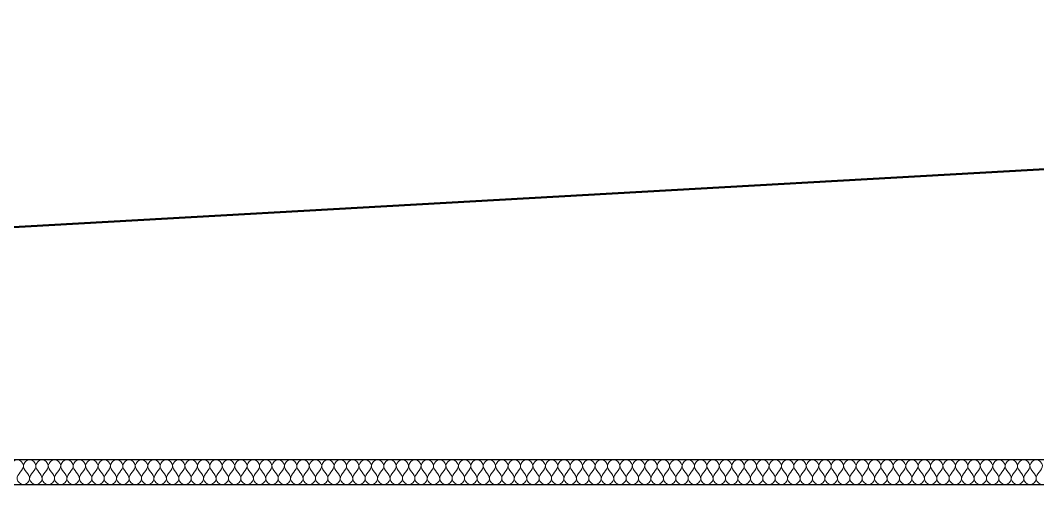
# Model space of a CAD drawing. Header units: metres. Extents: x 125 to 1179, y 511 to 749.
# Drawn here: x 885.8 to 966.9, y 590.8 to 627.8 of the extents above; entities that cross this region are included whole.
import ezdxf

# ---------------------------------------------------------------- set-up
doc = ezdxf.new("R2010")
doc.units = ezdxf.units.M
doc.layers.add('Text18', color=8, linetype='Continuous', lineweight=18)

msp = doc.modelspace()

# ---------------------------------------------------------------- linework, layer by layer
at = {"lineweight": 50}
msp.add_line((1178.635, 627.829), (822.635, 607.829), dxfattribs=at)
for p, q in [((828.635, 592.829), (1172.635, 592.829)), ((830.635, 590.829), (1170.635, 590.829))]:
    msp.add_line(p, q)
at = {"layer": 'Text18', "color": 0, "ltscale": 0.5}
for points, knots in [([(885.079, 592.364), (885.109, 592.578), (885.574, 593.042), (886.46, 592.161), (885.177, 591.478), (885.848, 590.83), (886.07, 590.829)], [2.217326, 2.217326, 2.217326, 2.217326, 2.553667, 2.890008, 3.49416, 3.830501, 3.830501, 3.830501, 3.830501]), ([(886.07, 592.364), (886.099, 592.578), (886.564, 593.042), (887.45, 592.161), (886.167, 591.478), (886.838, 590.83), (887.06, 590.829)], [2.217326, 2.217326, 2.217326, 2.217326, 2.553667, 2.890008, 3.49416, 3.830501, 3.830501, 3.830501, 3.830501]), ([(887.06, 592.364), (887.09, 592.578), (887.555, 593.042), (888.44, 592.161), (887.157, 591.478), (887.828, 590.83), (888.05, 590.829)], [2.217326, 2.217326, 2.217326, 2.217326, 2.553667, 2.890008, 3.49416, 3.830501, 3.830501, 3.830501, 3.830501]), ([(888.05, 592.364), (888.08, 592.578), (888.545, 593.042), (889.43, 592.161), (888.148, 591.478), (888.818, 590.83), (889.04, 590.829)], [2.217326, 2.217326, 2.217326, 2.217326, 2.553667, 2.890008, 3.49416, 3.830501, 3.830501, 3.830501, 3.830501]), ([(889.04, 592.364), (889.07, 592.578), (889.535, 593.042), (890.421, 592.161), (889.138, 591.478), (889.809, 590.83), (890.031, 590.829)], [2.217326, 2.217326, 2.217326, 2.217326, 2.553667, 2.890008, 3.49416, 3.830501, 3.830501, 3.830501, 3.830501]), ([(890.031, 592.364), (890.06, 592.578), (890.525, 593.042), (891.411, 592.161), (890.128, 591.478), (890.799, 590.83), (891.021, 590.829)], [2.217326, 2.217326, 2.217326, 2.217326, 2.553667, 2.890008, 3.49416, 3.830501, 3.830501, 3.830501, 3.830501]), ([(891.021, 592.364), (891.051, 592.578), (891.516, 593.042), (892.401, 592.161), (891.118, 591.478), (891.789, 590.83), (892.011, 590.829)], [2.217326, 2.217326, 2.217326, 2.217326, 2.553667, 2.890008, 3.49416, 3.830501, 3.830501, 3.830501, 3.830501]), ([(892.011, 592.364), (892.041, 592.578), (892.506, 593.042), (893.391, 592.161), (892.109, 591.478), (892.779, 590.83), (893.001, 590.829)], [2.217326, 2.217326, 2.217326, 2.217326, 2.553667, 2.890008, 3.49416, 3.830501, 3.830501, 3.830501, 3.830501]), ([(893.001, 592.364), (893.031, 592.578), (893.496, 593.042), (894.382, 592.161), (893.099, 591.478), (893.77, 590.83), (893.992, 590.829)], [2.217326, 2.217326, 2.217326, 2.217326, 2.553667, 2.890008, 3.49416, 3.830501, 3.830501, 3.830501, 3.830501]), ([(893.992, 592.364), (894.021, 592.578), (894.486, 593.042), (895.372, 592.161), (894.089, 591.478), (894.76, 590.83), (894.982, 590.829)], [2.217326, 2.217326, 2.217326, 2.217326, 2.553667, 2.890008, 3.49416, 3.830501, 3.830501, 3.830501, 3.830501]), ([(894.982, 592.364), (895.012, 592.578), (895.477, 593.042), (896.362, 592.161), (895.079, 591.478), (895.75, 590.83), (895.972, 590.829)], [2.217326, 2.217326, 2.217326, 2.217326, 2.553667, 2.890008, 3.49416, 3.830501, 3.830501, 3.830501, 3.830501]), ([(895.972, 592.364), (896.002, 592.578), (896.467, 593.042), (897.352, 592.161), (896.07, 591.478), (896.741, 590.83), (896.962, 590.829)], [2.217326, 2.217326, 2.217326, 2.217326, 2.553667, 2.890008, 3.49416, 3.830501, 3.830501, 3.830501, 3.830501]), ([(896.962, 592.364), (896.992, 592.578), (897.457, 593.042), (898.343, 592.161), (897.06, 591.478), (897.731, 590.83), (897.953, 590.829)], [2.217326, 2.217326, 2.217326, 2.217326, 2.553667, 2.890008, 3.49416, 3.830501, 3.830501, 3.830501, 3.830501]), ([(897.953, 592.364), (897.982, 592.578), (898.447, 593.042), (899.333, 592.161), (898.05, 591.478), (898.721, 590.83), (898.943, 590.829)], [2.217326, 2.217326, 2.217326, 2.217326, 2.553667, 2.890008, 3.49416, 3.830501, 3.830501, 3.830501, 3.830501]), ([(898.943, 592.364), (898.973, 592.578), (899.438, 593.042), (900.323, 592.161), (899.04, 591.478), (899.711, 590.83), (899.933, 590.829)], [2.217326, 2.217326, 2.217326, 2.217326, 2.553667, 2.890008, 3.49416, 3.830501, 3.830501, 3.830501, 3.830501]), ([(899.933, 592.364), (899.963, 592.578), (900.428, 593.042), (901.313, 592.161), (900.031, 591.478), (900.702, 590.83), (900.923, 590.829)], [2.217326, 2.217326, 2.217326, 2.217326, 2.553667, 2.890008, 3.49416, 3.830501, 3.830501, 3.830501, 3.830501]), ([(900.923, 592.364), (900.953, 592.578), (901.418, 593.042), (902.304, 592.161), (901.021, 591.478), (901.692, 590.83), (901.914, 590.829)], [2.217326, 2.217326, 2.217326, 2.217326, 2.553667, 2.890008, 3.49416, 3.830501, 3.830501, 3.830501, 3.830501]), ([(901.914, 592.364), (901.943, 592.578), (902.409, 593.042), (903.294, 592.161), (902.011, 591.478), (902.682, 590.83), (902.904, 590.829)], [2.217326, 2.217326, 2.217326, 2.217326, 2.553667, 2.890008, 3.49416, 3.830501, 3.830501, 3.830501, 3.830501]), ([(902.904, 592.364), (902.934, 592.578), (903.399, 593.042), (904.284, 592.161), (903.001, 591.478), (903.672, 590.83), (903.894, 590.829)], [2.217326, 2.217326, 2.217326, 2.217326, 2.553667, 2.890008, 3.49416, 3.830501, 3.830501, 3.830501, 3.830501]), ([(903.894, 592.364), (903.924, 592.578), (904.389, 593.042), (905.274, 592.161), (903.992, 591.478), (904.663, 590.83), (904.884, 590.829)], [2.217326, 2.217326, 2.217326, 2.217326, 2.553667, 2.890008, 3.49416, 3.830501, 3.830501, 3.830501, 3.830501]), ([(904.884, 592.364), (904.914, 592.578), (905.379, 593.042), (906.265, 592.161), (904.982, 591.478), (905.653, 590.83), (905.875, 590.829)], [2.217326, 2.217326, 2.217326, 2.217326, 2.553667, 2.890008, 3.49416, 3.830501, 3.830501, 3.830501, 3.830501]), ([(905.875, 592.364), (905.904, 592.578), (906.37, 593.042), (907.255, 592.161), (905.972, 591.478), (906.643, 590.83), (906.865, 590.829)], [2.217326, 2.217326, 2.217326, 2.217326, 2.553667, 2.890008, 3.49416, 3.830501, 3.830501, 3.830501, 3.830501]), ([(906.865, 592.364), (906.895, 592.578), (907.36, 593.042), (908.245, 592.161), (906.962, 591.478), (907.633, 590.83), (907.855, 590.829)], [2.217326, 2.217326, 2.217326, 2.217326, 2.553667, 2.890008, 3.49416, 3.830501, 3.830501, 3.830501, 3.830501]), ([(907.855, 592.364), (907.885, 592.578), (908.35, 593.042), (909.235, 592.161), (907.953, 591.478), (908.624, 590.83), (908.845, 590.829)], [2.217326, 2.217326, 2.217326, 2.217326, 2.553667, 2.890008, 3.49416, 3.830501, 3.830501, 3.830501, 3.830501]), ([(908.845, 592.364), (908.875, 592.578), (909.34, 593.042), (910.226, 592.161), (908.943, 591.478), (909.614, 590.83), (909.836, 590.829)], [2.217326, 2.217326, 2.217326, 2.217326, 2.553667, 2.890008, 3.49416, 3.830501, 3.830501, 3.830501, 3.830501]), ([(909.836, 592.364), (909.865, 592.578), (910.331, 593.042), (911.216, 592.161), (909.933, 591.478), (910.604, 590.83), (910.826, 590.829)], [2.217326, 2.217326, 2.217326, 2.217326, 2.553667, 2.890008, 3.49416, 3.830501, 3.830501, 3.830501, 3.830501]), ([(910.826, 592.364), (910.856, 592.578), (911.321, 593.042), (912.206, 592.161), (910.923, 591.478), (911.594, 590.83), (911.816, 590.829)], [2.217326, 2.217326, 2.217326, 2.217326, 2.553667, 2.890008, 3.49416, 3.830501, 3.830501, 3.830501, 3.830501]), ([(911.816, 592.364), (911.846, 592.578), (912.311, 593.042), (913.196, 592.161), (911.914, 591.478), (912.585, 590.83), (912.806, 590.829)], [2.217326, 2.217326, 2.217326, 2.217326, 2.553667, 2.890008, 3.49416, 3.830501, 3.830501, 3.830501, 3.830501]), ([(912.806, 592.364), (912.836, 592.578), (913.301, 593.042), (914.187, 592.161), (912.904, 591.478), (913.575, 590.83), (913.797, 590.829)], [2.217326, 2.217326, 2.217326, 2.217326, 2.553667, 2.890008, 3.49416, 3.830501, 3.830501, 3.830501, 3.830501]), ([(913.797, 592.364), (913.826, 592.578), (914.292, 593.042), (915.177, 592.161), (913.894, 591.478), (914.565, 590.83), (914.787, 590.829)], [2.217326, 2.217326, 2.217326, 2.217326, 2.553667, 2.890008, 3.49416, 3.830501, 3.830501, 3.830501, 3.830501]), ([(914.787, 592.364), (914.817, 592.578), (915.282, 593.042), (916.167, 592.161), (914.884, 591.478), (915.555, 590.83), (915.777, 590.829)], [2.217326, 2.217326, 2.217326, 2.217326, 2.553667, 2.890008, 3.49416, 3.830501, 3.830501, 3.830501, 3.830501]), ([(915.777, 592.364), (915.807, 592.578), (916.272, 593.042), (917.157, 592.161), (915.875, 591.478), (916.546, 590.83), (916.768, 590.829)], [2.217326, 2.217326, 2.217326, 2.217326, 2.553667, 2.890008, 3.49416, 3.830501, 3.830501, 3.830501, 3.830501]), ([(916.768, 592.364), (916.797, 592.578), (917.262, 593.042), (918.148, 592.161), (916.865, 591.478), (917.536, 590.83), (917.758, 590.829)], [2.217326, 2.217326, 2.217326, 2.217326, 2.553667, 2.890008, 3.49416, 3.830501, 3.830501, 3.830501, 3.830501]), ([(917.758, 592.364), (917.787, 592.578), (918.253, 593.042), (919.138, 592.161), (917.855, 591.478), (918.526, 590.83), (918.748, 590.829)], [2.217326, 2.217326, 2.217326, 2.217326, 2.553667, 2.890008, 3.49416, 3.830501, 3.830501, 3.830501, 3.830501]), ([(918.748, 592.364), (918.778, 592.578), (919.243, 593.042), (920.128, 592.161), (918.845, 591.478), (919.516, 590.83), (919.738, 590.829)], [2.217326, 2.217326, 2.217326, 2.217326, 2.553667, 2.890008, 3.49416, 3.830501, 3.830501, 3.830501, 3.830501]), ([(919.738, 592.364), (919.768, 592.578), (920.233, 593.042), (921.118, 592.161), (919.836, 591.478), (920.507, 590.83), (920.729, 590.829)], [2.217326, 2.217326, 2.217326, 2.217326, 2.553667, 2.890008, 3.49416, 3.830501, 3.830501, 3.830501, 3.830501]), ([(920.729, 592.364), (920.758, 592.578), (921.223, 593.042), (922.109, 592.161), (920.826, 591.478), (921.497, 590.83), (921.719, 590.829)], [2.217326, 2.217326, 2.217326, 2.217326, 2.553667, 2.890008, 3.49416, 3.830501, 3.830501, 3.830501, 3.830501]), ([(921.719, 592.364), (921.748, 592.578), (922.214, 593.042), (923.099, 592.161), (921.816, 591.478), (922.487, 590.83), (922.709, 590.829)], [2.217326, 2.217326, 2.217326, 2.217326, 2.553667, 2.890008, 3.49416, 3.830501, 3.830501, 3.830501, 3.830501]), ([(922.709, 592.364), (922.739, 592.578), (923.204, 593.042), (924.089, 592.161), (922.806, 591.478), (923.477, 590.83), (923.699, 590.829)], [2.217326, 2.217326, 2.217326, 2.217326, 2.553667, 2.890008, 3.49416, 3.830501, 3.830501, 3.830501, 3.830501]), ([(923.699, 592.364), (923.729, 592.578), (924.194, 593.042), (925.08, 592.161), (923.797, 591.478), (924.468, 590.83), (924.69, 590.829)], [2.217326, 2.217326, 2.217326, 2.217326, 2.553667, 2.890008, 3.49416, 3.830501, 3.830501, 3.830501, 3.830501]), ([(924.69, 592.364), (924.719, 592.578), (925.184, 593.042), (926.07, 592.161), (924.787, 591.478), (925.458, 590.83), (925.68, 590.829)], [2.217326, 2.217326, 2.217326, 2.217326, 2.553667, 2.890008, 3.49416, 3.830501, 3.830501, 3.830501, 3.830501]), ([(925.68, 592.364), (925.709, 592.578), (926.175, 593.042), (927.06, 592.161), (925.777, 591.478), (926.448, 590.83), (926.67, 590.829)], [2.217326, 2.217326, 2.217326, 2.217326, 2.553667, 2.890008, 3.49416, 3.830501, 3.830501, 3.830501, 3.830501]), ([(926.67, 592.364), (926.7, 592.578), (927.165, 593.042), (928.05, 592.161), (926.767, 591.478), (927.438, 590.83), (927.66, 590.829)], [2.217326, 2.217326, 2.217326, 2.217326, 2.553667, 2.890008, 3.49416, 3.830501, 3.830501, 3.830501, 3.830501]), ([(927.66, 592.364), (927.69, 592.578), (928.155, 593.042), (929.041, 592.161), (927.758, 591.478), (928.429, 590.83), (928.651, 590.829)], [2.217326, 2.217326, 2.217326, 2.217326, 2.553667, 2.890008, 3.49416, 3.830501, 3.830501, 3.830501, 3.830501]), ([(928.651, 592.364), (928.68, 592.578), (929.145, 593.042), (930.031, 592.161), (928.748, 591.478), (929.419, 590.83), (929.641, 590.829)], [2.217326, 2.217326, 2.217326, 2.217326, 2.553667, 2.890008, 3.49416, 3.830501, 3.830501, 3.830501, 3.830501]), ([(929.641, 592.364), (929.67, 592.578), (930.136, 593.042), (931.021, 592.161), (929.738, 591.478), (930.409, 590.83), (930.631, 590.829)], [2.217326, 2.217326, 2.217326, 2.217326, 2.553667, 2.890008, 3.49416, 3.830501, 3.830501, 3.830501, 3.830501]), ([(930.631, 592.364), (930.661, 592.578), (931.126, 593.042), (932.011, 592.161), (930.729, 591.478), (931.399, 590.83), (931.621, 590.829)], [2.217326, 2.217326, 2.217326, 2.217326, 2.553667, 2.890008, 3.49416, 3.830501, 3.830501, 3.830501, 3.830501]), ([(931.621, 592.364), (931.651, 592.578), (932.116, 593.042), (933.002, 592.161), (931.719, 591.478), (932.39, 590.83), (932.612, 590.829)], [2.217326, 2.217326, 2.217326, 2.217326, 2.553667, 2.890008, 3.49416, 3.830501, 3.830501, 3.830501, 3.830501]), ([(932.612, 592.364), (932.641, 592.578), (933.106, 593.042), (933.992, 592.161), (932.709, 591.478), (933.38, 590.83), (933.602, 590.829)], [2.217326, 2.217326, 2.217326, 2.217326, 2.553667, 2.890008, 3.49416, 3.830501, 3.830501, 3.830501, 3.830501]), ([(933.602, 592.364), (933.631, 592.578), (934.097, 593.042), (934.982, 592.161), (933.699, 591.478), (934.37, 590.83), (934.592, 590.829)], [2.217326, 2.217326, 2.217326, 2.217326, 2.553667, 2.890008, 3.49416, 3.830501, 3.830501, 3.830501, 3.830501]), ([(934.592, 592.364), (934.622, 592.578), (935.087, 593.042), (935.972, 592.161), (934.69, 591.478), (935.36, 590.83), (935.582, 590.829)], [2.217326, 2.217326, 2.217326, 2.217326, 2.553667, 2.890008, 3.49416, 3.830501, 3.830501, 3.830501, 3.830501]), ([(935.582, 592.364), (935.612, 592.578), (936.077, 593.042), (936.963, 592.161), (935.68, 591.478), (936.351, 590.83), (936.573, 590.829)], [2.217326, 2.217326, 2.217326, 2.217326, 2.553667, 2.890008, 3.49416, 3.830501, 3.830501, 3.830501, 3.830501]), ([(936.573, 592.364), (936.602, 592.578), (937.067, 593.042), (937.953, 592.161), (936.67, 591.478), (937.341, 590.83), (937.563, 590.829)], [2.217326, 2.217326, 2.217326, 2.217326, 2.553667, 2.890008, 3.49416, 3.830501, 3.830501, 3.830501, 3.830501]), ([(937.563, 592.364), (937.592, 592.578), (938.058, 593.042), (938.943, 592.161), (937.66, 591.478), (938.331, 590.83), (938.553, 590.829)], [2.217326, 2.217326, 2.217326, 2.217326, 2.553667, 2.890008, 3.49416, 3.830501, 3.830501, 3.830501, 3.830501]), ([(938.553, 592.364), (938.583, 592.578), (939.048, 593.042), (939.933, 592.161), (938.651, 591.478), (939.321, 590.83), (939.543, 590.829)], [2.217326, 2.217326, 2.217326, 2.217326, 2.553667, 2.890008, 3.49416, 3.830501, 3.830501, 3.830501, 3.830501]), ([(939.543, 592.364), (939.573, 592.578), (940.038, 593.042), (940.924, 592.161), (939.641, 591.478), (940.312, 590.83), (940.534, 590.829)], [2.217326, 2.217326, 2.217326, 2.217326, 2.553667, 2.890008, 3.49416, 3.830501, 3.830501, 3.830501, 3.830501]), ([(940.534, 592.364), (940.563, 592.578), (941.028, 593.042), (941.914, 592.161), (940.631, 591.478), (941.302, 590.83), (941.524, 590.829)], [2.217326, 2.217326, 2.217326, 2.217326, 2.553667, 2.890008, 3.49416, 3.830501, 3.830501, 3.830501, 3.830501]), ([(941.524, 592.364), (941.553, 592.578), (942.019, 593.042), (942.904, 592.161), (941.621, 591.478), (942.292, 590.83), (942.514, 590.829)], [2.217326, 2.217326, 2.217326, 2.217326, 2.553667, 2.890008, 3.49416, 3.830501, 3.830501, 3.830501, 3.830501]), ([(942.514, 592.364), (942.544, 592.578), (943.009, 593.042), (943.894, 592.161), (942.612, 591.478), (943.282, 590.83), (943.504, 590.829)], [2.217326, 2.217326, 2.217326, 2.217326, 2.553667, 2.890008, 3.49416, 3.830501, 3.830501, 3.830501, 3.830501]), ([(943.504, 592.364), (943.534, 592.578), (943.999, 593.042), (944.885, 592.161), (943.602, 591.478), (944.273, 590.83), (944.495, 590.829)], [2.217326, 2.217326, 2.217326, 2.217326, 2.553667, 2.890008, 3.49416, 3.830501, 3.830501, 3.830501, 3.830501]), ([(944.495, 592.364), (944.524, 592.578), (944.989, 593.042), (945.875, 592.161), (944.592, 591.478), (945.263, 590.83), (945.485, 590.829)], [2.217326, 2.217326, 2.217326, 2.217326, 2.553667, 2.890008, 3.49416, 3.830501, 3.830501, 3.830501, 3.830501]), ([(945.485, 592.364), (945.515, 592.578), (945.98, 593.042), (946.865, 592.161), (945.582, 591.478), (946.253, 590.83), (946.475, 590.829)], [2.217326, 2.217326, 2.217326, 2.217326, 2.553667, 2.890008, 3.49416, 3.830501, 3.830501, 3.830501, 3.830501]), ([(946.475, 592.364), (946.505, 592.578), (946.97, 593.042), (947.855, 592.161), (946.573, 591.478), (947.243, 590.83), (947.465, 590.829)], [2.217326, 2.217326, 2.217326, 2.217326, 2.553667, 2.890008, 3.49416, 3.830501, 3.830501, 3.830501, 3.830501]), ([(947.465, 592.364), (947.495, 592.578), (947.96, 593.042), (948.846, 592.161), (947.563, 591.478), (948.234, 590.83), (948.456, 590.829)], [2.217326, 2.217326, 2.217326, 2.217326, 2.553667, 2.890008, 3.49416, 3.830501, 3.830501, 3.830501, 3.830501]), ([(948.456, 592.364), (948.485, 592.578), (948.95, 593.042), (949.836, 592.161), (948.553, 591.478), (949.224, 590.83), (949.446, 590.829)], [2.217326, 2.217326, 2.217326, 2.217326, 2.553667, 2.890008, 3.49416, 3.830501, 3.830501, 3.830501, 3.830501]), ([(949.446, 592.364), (949.476, 592.578), (949.941, 593.042), (950.826, 592.161), (949.543, 591.478), (950.214, 590.83), (950.436, 590.829)], [2.217326, 2.217326, 2.217326, 2.217326, 2.553667, 2.890008, 3.49416, 3.830501, 3.830501, 3.830501, 3.830501]), ([(950.436, 592.364), (950.466, 592.578), (950.931, 593.042), (951.816, 592.161), (950.534, 591.478), (951.205, 590.83), (951.426, 590.829)], [2.217326, 2.217326, 2.217326, 2.217326, 2.553667, 2.890008, 3.49416, 3.830501, 3.830501, 3.830501, 3.830501]), ([(951.426, 592.364), (951.456, 592.578), (951.921, 593.042), (952.807, 592.161), (951.524, 591.478), (952.195, 590.83), (952.417, 590.829)], [2.217326, 2.217326, 2.217326, 2.217326, 2.553667, 2.890008, 3.49416, 3.830501, 3.830501, 3.830501, 3.830501]), ([(952.417, 592.364), (952.446, 592.578), (952.911, 593.042), (953.797, 592.161), (952.514, 591.478), (953.185, 590.83), (953.407, 590.829)], [2.217326, 2.217326, 2.217326, 2.217326, 2.553667, 2.890008, 3.49416, 3.830501, 3.830501, 3.830501, 3.830501]), ([(953.407, 592.364), (953.437, 592.578), (953.902, 593.042), (954.787, 592.161), (953.504, 591.478), (954.175, 590.83), (954.397, 590.829)], [2.217326, 2.217326, 2.217326, 2.217326, 2.553667, 2.890008, 3.49416, 3.830501, 3.830501, 3.830501, 3.830501]), ([(954.397, 592.364), (954.427, 592.578), (954.892, 593.042), (955.777, 592.161), (954.495, 591.478), (955.166, 590.83), (955.387, 590.829)], [2.217326, 2.217326, 2.217326, 2.217326, 2.553667, 2.890008, 3.49416, 3.830501, 3.830501, 3.830501, 3.830501]), ([(955.387, 592.364), (955.417, 592.578), (955.882, 593.042), (956.768, 592.161), (955.485, 591.478), (956.156, 590.83), (956.378, 590.829)], [2.217326, 2.217326, 2.217326, 2.217326, 2.553667, 2.890008, 3.49416, 3.830501, 3.830501, 3.830501, 3.830501]), ([(956.378, 592.364), (956.407, 592.578), (956.872, 593.042), (957.758, 592.161), (956.475, 591.478), (957.146, 590.83), (957.368, 590.829)], [2.217326, 2.217326, 2.217326, 2.217326, 2.553667, 2.890008, 3.49416, 3.830501, 3.830501, 3.830501, 3.830501]), ([(957.368, 592.364), (957.398, 592.578), (957.863, 593.042), (958.748, 592.161), (957.465, 591.478), (958.136, 590.83), (958.358, 590.829)], [2.217326, 2.217326, 2.217326, 2.217326, 2.553667, 2.890008, 3.49416, 3.830501, 3.830501, 3.830501, 3.830501]), ([(958.358, 592.364), (958.388, 592.578), (958.853, 593.042), (959.738, 592.161), (958.456, 591.478), (959.127, 590.83), (959.348, 590.829)], [2.217326, 2.217326, 2.217326, 2.217326, 2.553667, 2.890008, 3.49416, 3.830501, 3.830501, 3.830501, 3.830501]), ([(959.348, 592.364), (959.378, 592.578), (959.843, 593.042), (960.729, 592.161), (959.446, 591.478), (960.117, 590.83), (960.339, 590.829)], [2.217326, 2.217326, 2.217326, 2.217326, 2.553667, 2.890008, 3.49416, 3.830501, 3.830501, 3.830501, 3.830501]), ([(960.339, 592.364), (960.368, 592.578), (960.834, 593.042), (961.719, 592.161), (960.436, 591.478), (961.107, 590.83), (961.329, 590.829)], [2.217326, 2.217326, 2.217326, 2.217326, 2.553667, 2.890008, 3.49416, 3.830501, 3.830501, 3.830501, 3.830501]), ([(961.329, 592.364), (961.359, 592.578), (961.824, 593.042), (962.709, 592.161), (961.426, 591.478), (962.097, 590.83), (962.319, 590.829)], [2.217326, 2.217326, 2.217326, 2.217326, 2.553667, 2.890008, 3.49416, 3.830501, 3.830501, 3.830501, 3.830501]), ([(962.319, 592.364), (962.349, 592.578), (962.814, 593.042), (963.699, 592.161), (962.417, 591.478), (963.088, 590.83), (963.309, 590.829)], [2.217326, 2.217326, 2.217326, 2.217326, 2.553667, 2.890008, 3.49416, 3.830501, 3.830501, 3.830501, 3.830501]), ([(963.309, 592.364), (963.339, 592.578), (963.804, 593.042), (964.69, 592.161), (963.407, 591.478), (964.078, 590.83), (964.3, 590.829)], [2.217326, 2.217326, 2.217326, 2.217326, 2.553667, 2.890008, 3.49416, 3.830501, 3.830501, 3.830501, 3.830501]), ([(964.3, 592.364), (964.329, 592.578), (964.795, 593.042), (965.68, 592.161), (964.397, 591.478), (965.068, 590.83), (965.29, 590.829)], [2.217326, 2.217326, 2.217326, 2.217326, 2.553667, 2.890008, 3.49416, 3.830501, 3.830501, 3.830501, 3.830501]), ([(965.29, 592.364), (965.32, 592.578), (965.785, 593.042), (966.67, 592.161), (965.387, 591.478), (966.058, 590.83), (966.28, 590.829)], [2.217326, 2.217326, 2.217326, 2.217326, 2.553667, 2.890008, 3.49416, 3.830501, 3.830501, 3.830501, 3.830501]), ([(966.28, 592.364), (966.31, 592.578), (966.775, 593.042), (967.66, 592.161), (966.378, 591.478), (967.049, 590.83), (967.27, 590.829)], [2.217326, 2.217326, 2.217326, 2.217326, 2.553667, 2.890008, 3.49416, 3.830501, 3.830501, 3.830501, 3.830501]), ([(886.07, 590.829), (886.302, 590.832), (886.953, 591.476), (886.016, 591.981), (886.07, 592.364)], [1.2768335, 1.2768335, 1.2768335, 1.2768335, 1.6131741, 2.2173264, 2.2173264, 2.2173264, 2.2173264]), ([(887.06, 590.829), (887.293, 590.832), (887.943, 591.476), (887.007, 591.981), (887.06, 592.364)], [1.2768335, 1.2768335, 1.2768335, 1.2768335, 1.6131741, 2.2173264, 2.2173264, 2.2173264, 2.2173264]), ([(888.05, 590.829), (888.283, 590.832), (888.934, 591.476), (887.997, 591.981), (888.05, 592.364)], [1.2768335, 1.2768335, 1.2768335, 1.2768335, 1.6131741, 2.2173264, 2.2173264, 2.2173264, 2.2173264]), ([(889.04, 590.829), (889.273, 590.832), (889.924, 591.476), (888.987, 591.981), (889.04, 592.364)], [1.2768335, 1.2768335, 1.2768335, 1.2768335, 1.6131741, 2.2173264, 2.2173264, 2.2173264, 2.2173264]), ([(890.031, 590.829), (890.263, 590.832), (890.914, 591.476), (889.977, 591.981), (890.031, 592.364)], [1.2768335, 1.2768335, 1.2768335, 1.2768335, 1.6131741, 2.2173264, 2.2173264, 2.2173264, 2.2173264]), ([(891.021, 590.829), (891.254, 590.832), (891.904, 591.476), (890.968, 591.981), (891.021, 592.364)], [1.2768335, 1.2768335, 1.2768335, 1.2768335, 1.6131741, 2.2173264, 2.2173264, 2.2173264, 2.2173264]), ([(892.011, 590.829), (892.244, 590.832), (892.895, 591.476), (891.958, 591.981), (892.011, 592.364)], [1.2768335, 1.2768335, 1.2768335, 1.2768335, 1.6131741, 2.2173264, 2.2173264, 2.2173264, 2.2173264]), ([(893.001, 590.829), (893.234, 590.832), (893.885, 591.476), (892.948, 591.981), (893.001, 592.364)], [1.2768335, 1.2768335, 1.2768335, 1.2768335, 1.6131741, 2.2173264, 2.2173264, 2.2173264, 2.2173264]), ([(893.992, 590.829), (894.224, 590.832), (894.875, 591.476), (893.938, 591.981), (893.992, 592.364)], [1.2768335, 1.2768335, 1.2768335, 1.2768335, 1.6131741, 2.2173264, 2.2173264, 2.2173264, 2.2173264]), ([(894.982, 590.829), (895.215, 590.832), (895.865, 591.476), (894.929, 591.981), (894.982, 592.364)], [1.2768335, 1.2768335, 1.2768335, 1.2768335, 1.6131741, 2.2173264, 2.2173264, 2.2173264, 2.2173264]), ([(895.972, 590.829), (896.205, 590.832), (896.856, 591.476), (895.919, 591.981), (895.972, 592.364)], [1.2768335, 1.2768335, 1.2768335, 1.2768335, 1.6131741, 2.2173264, 2.2173264, 2.2173264, 2.2173264]), ([(896.962, 590.829), (897.195, 590.832), (897.846, 591.476), (896.909, 591.981), (896.962, 592.364)], [1.2768335, 1.2768335, 1.2768335, 1.2768335, 1.6131741, 2.2173264, 2.2173264, 2.2173264, 2.2173264]), ([(897.953, 590.829), (898.185, 590.832), (898.836, 591.476), (897.899, 591.981), (897.953, 592.364)], [1.2768335, 1.2768335, 1.2768335, 1.2768335, 1.6131741, 2.2173264, 2.2173264, 2.2173264, 2.2173264]), ([(898.943, 590.829), (899.176, 590.832), (899.826, 591.476), (898.89, 591.981), (898.943, 592.364)], [1.2768335, 1.2768335, 1.2768335, 1.2768335, 1.6131741, 2.2173264, 2.2173264, 2.2173264, 2.2173264]), ([(899.933, 590.829), (900.166, 590.832), (900.817, 591.476), (899.88, 591.981), (899.933, 592.364)], [1.2768335, 1.2768335, 1.2768335, 1.2768335, 1.6131741, 2.2173264, 2.2173264, 2.2173264, 2.2173264]), ([(900.923, 590.829), (901.156, 590.832), (901.807, 591.476), (900.87, 591.981), (900.923, 592.364)], [1.2768335, 1.2768335, 1.2768335, 1.2768335, 1.6131741, 2.2173264, 2.2173264, 2.2173264, 2.2173264]), ([(901.914, 590.829), (902.146, 590.832), (902.797, 591.476), (901.86, 591.981), (901.914, 592.364)], [1.2768335, 1.2768335, 1.2768335, 1.2768335, 1.6131741, 2.2173264, 2.2173264, 2.2173264, 2.2173264]), ([(902.904, 590.829), (903.137, 590.832), (903.787, 591.476), (902.851, 591.981), (902.904, 592.364)], [1.2768335, 1.2768335, 1.2768335, 1.2768335, 1.6131741, 2.2173264, 2.2173264, 2.2173264, 2.2173264]), ([(903.894, 590.829), (904.127, 590.832), (904.778, 591.476), (903.841, 591.981), (903.894, 592.364)], [1.2768335, 1.2768335, 1.2768335, 1.2768335, 1.6131741, 2.2173264, 2.2173264, 2.2173264, 2.2173264]), ([(904.884, 590.829), (905.117, 590.832), (905.768, 591.476), (904.831, 591.981), (904.884, 592.364)], [1.2768335, 1.2768335, 1.2768335, 1.2768335, 1.6131741, 2.2173264, 2.2173264, 2.2173264, 2.2173264]), ([(905.875, 590.829), (906.107, 590.832), (906.758, 591.476), (905.822, 591.981), (905.875, 592.364)], [1.2768335, 1.2768335, 1.2768335, 1.2768335, 1.6131741, 2.2173264, 2.2173264, 2.2173264, 2.2173264]), ([(906.865, 590.829), (907.098, 590.832), (907.748, 591.476), (906.812, 591.981), (906.865, 592.364)], [1.2768335, 1.2768335, 1.2768335, 1.2768335, 1.6131741, 2.2173264, 2.2173264, 2.2173264, 2.2173264]), ([(907.855, 590.829), (908.088, 590.832), (908.739, 591.476), (907.802, 591.981), (907.855, 592.364)], [1.2768335, 1.2768335, 1.2768335, 1.2768335, 1.6131741, 2.2173264, 2.2173264, 2.2173264, 2.2173264]), ([(908.845, 590.829), (909.078, 590.832), (909.729, 591.476), (908.792, 591.981), (908.845, 592.364)], [1.2768335, 1.2768335, 1.2768335, 1.2768335, 1.6131741, 2.2173264, 2.2173264, 2.2173264, 2.2173264]), ([(909.836, 590.829), (910.068, 590.832), (910.719, 591.476), (909.783, 591.981), (909.836, 592.364)], [1.2768335, 1.2768335, 1.2768335, 1.2768335, 1.6131741, 2.2173264, 2.2173264, 2.2173264, 2.2173264]), ([(910.826, 590.829), (911.059, 590.832), (911.709, 591.476), (910.773, 591.981), (910.826, 592.364)], [1.2768335, 1.2768335, 1.2768335, 1.2768335, 1.6131741, 2.2173264, 2.2173264, 2.2173264, 2.2173264]), ([(911.816, 590.829), (912.049, 590.832), (912.7, 591.476), (911.763, 591.981), (911.816, 592.364)], [1.2768335, 1.2768335, 1.2768335, 1.2768335, 1.6131741, 2.2173264, 2.2173264, 2.2173264, 2.2173264]), ([(912.806, 590.829), (913.039, 590.832), (913.69, 591.476), (912.753, 591.981), (912.806, 592.364)], [1.2768335, 1.2768335, 1.2768335, 1.2768335, 1.6131741, 2.2173264, 2.2173264, 2.2173264, 2.2173264]), ([(913.797, 590.829), (914.029, 590.832), (914.68, 591.476), (913.744, 591.981), (913.797, 592.364)], [1.2768335, 1.2768335, 1.2768335, 1.2768335, 1.6131741, 2.2173264, 2.2173264, 2.2173264, 2.2173264]), ([(914.787, 590.829), (915.02, 590.832), (915.67, 591.476), (914.734, 591.981), (914.787, 592.364)], [1.2768335, 1.2768335, 1.2768335, 1.2768335, 1.6131741, 2.2173264, 2.2173264, 2.2173264, 2.2173264]), ([(915.777, 590.829), (916.01, 590.832), (916.661, 591.476), (915.724, 591.981), (915.777, 592.364)], [1.2768335, 1.2768335, 1.2768335, 1.2768335, 1.6131741, 2.2173264, 2.2173264, 2.2173264, 2.2173264]), ([(916.768, 590.829), (917, 590.832), (917.651, 591.476), (916.714, 591.981), (916.768, 592.364)], [1.2768335, 1.2768335, 1.2768335, 1.2768335, 1.6131741, 2.2173264, 2.2173264, 2.2173264, 2.2173264]), ([(917.758, 590.829), (917.99, 590.832), (918.641, 591.476), (917.705, 591.981), (917.758, 592.364)], [1.2768335, 1.2768335, 1.2768335, 1.2768335, 1.6131741, 2.2173264, 2.2173264, 2.2173264, 2.2173264]), ([(918.748, 590.829), (918.981, 590.832), (919.631, 591.476), (918.695, 591.981), (918.748, 592.364)], [1.2768335, 1.2768335, 1.2768335, 1.2768335, 1.6131741, 2.2173264, 2.2173264, 2.2173264, 2.2173264]), ([(919.738, 590.829), (919.971, 590.832), (920.622, 591.476), (919.685, 591.981), (919.738, 592.364)], [1.2768335, 1.2768335, 1.2768335, 1.2768335, 1.6131741, 2.2173264, 2.2173264, 2.2173264, 2.2173264]), ([(920.729, 590.829), (920.961, 590.832), (921.612, 591.476), (920.675, 591.981), (920.729, 592.364)], [1.2768335, 1.2768335, 1.2768335, 1.2768335, 1.6131741, 2.2173264, 2.2173264, 2.2173264, 2.2173264]), ([(921.719, 590.829), (921.952, 590.832), (922.602, 591.476), (921.666, 591.981), (921.719, 592.364)], [1.2768335, 1.2768335, 1.2768335, 1.2768335, 1.6131741, 2.2173264, 2.2173264, 2.2173264, 2.2173264]), ([(922.709, 590.829), (922.942, 590.832), (923.592, 591.476), (922.656, 591.981), (922.709, 592.364)], [1.2768335, 1.2768335, 1.2768335, 1.2768335, 1.6131741, 2.2173264, 2.2173264, 2.2173264, 2.2173264]), ([(923.699, 590.829), (923.932, 590.832), (924.583, 591.476), (923.646, 591.981), (923.699, 592.364)], [1.2768335, 1.2768335, 1.2768335, 1.2768335, 1.6131741, 2.2173264, 2.2173264, 2.2173264, 2.2173264]), ([(924.69, 590.829), (924.922, 590.832), (925.573, 591.476), (924.636, 591.981), (924.69, 592.364)], [1.2768335, 1.2768335, 1.2768335, 1.2768335, 1.6131741, 2.2173264, 2.2173264, 2.2173264, 2.2173264]), ([(925.68, 590.829), (925.913, 590.832), (926.563, 591.476), (925.627, 591.981), (925.68, 592.364)], [1.2768335, 1.2768335, 1.2768335, 1.2768335, 1.6131741, 2.2173264, 2.2173264, 2.2173264, 2.2173264]), ([(926.67, 590.829), (926.903, 590.832), (927.553, 591.476), (926.617, 591.981), (926.67, 592.364)], [1.2768335, 1.2768335, 1.2768335, 1.2768335, 1.6131741, 2.2173264, 2.2173264, 2.2173264, 2.2173264]), ([(927.66, 590.829), (927.893, 590.832), (928.544, 591.476), (927.607, 591.981), (927.66, 592.364)], [1.2768335, 1.2768335, 1.2768335, 1.2768335, 1.6131741, 2.2173264, 2.2173264, 2.2173264, 2.2173264]), ([(928.651, 590.829), (928.883, 590.832), (929.534, 591.476), (928.597, 591.981), (928.651, 592.364)], [1.2768335, 1.2768335, 1.2768335, 1.2768335, 1.6131741, 2.2173264, 2.2173264, 2.2173264, 2.2173264]), ([(929.641, 590.829), (929.874, 590.832), (930.524, 591.476), (929.588, 591.981), (929.641, 592.364)], [1.2768335, 1.2768335, 1.2768335, 1.2768335, 1.6131741, 2.2173264, 2.2173264, 2.2173264, 2.2173264]), ([(930.631, 590.829), (930.864, 590.832), (931.515, 591.476), (930.578, 591.981), (930.631, 592.364)], [1.2768335, 1.2768335, 1.2768335, 1.2768335, 1.6131741, 2.2173264, 2.2173264, 2.2173264, 2.2173264]), ([(931.621, 590.829), (931.854, 590.832), (932.505, 591.476), (931.568, 591.981), (931.621, 592.364)], [1.2768335, 1.2768335, 1.2768335, 1.2768335, 1.6131741, 2.2173264, 2.2173264, 2.2173264, 2.2173264]), ([(932.612, 590.829), (932.844, 590.832), (933.495, 591.476), (932.558, 591.981), (932.612, 592.364)], [1.2768335, 1.2768335, 1.2768335, 1.2768335, 1.6131741, 2.2173264, 2.2173264, 2.2173264, 2.2173264]), ([(933.602, 590.829), (933.835, 590.832), (934.485, 591.476), (933.549, 591.981), (933.602, 592.364)], [1.2768335, 1.2768335, 1.2768335, 1.2768335, 1.6131741, 2.2173264, 2.2173264, 2.2173264, 2.2173264]), ([(934.592, 590.829), (934.825, 590.832), (935.476, 591.476), (934.539, 591.981), (934.592, 592.364)], [1.2768335, 1.2768335, 1.2768335, 1.2768335, 1.6131741, 2.2173264, 2.2173264, 2.2173264, 2.2173264]), ([(935.582, 590.829), (935.815, 590.832), (936.466, 591.476), (935.529, 591.981), (935.582, 592.364)], [1.2768335, 1.2768335, 1.2768335, 1.2768335, 1.6131741, 2.2173264, 2.2173264, 2.2173264, 2.2173264]), ([(936.573, 590.829), (936.805, 590.832), (937.456, 591.476), (936.519, 591.981), (936.573, 592.364)], [1.2768335, 1.2768335, 1.2768335, 1.2768335, 1.6131741, 2.2173264, 2.2173264, 2.2173264, 2.2173264]), ([(937.563, 590.829), (937.796, 590.832), (938.446, 591.476), (937.51, 591.981), (937.563, 592.364)], [1.2768335, 1.2768335, 1.2768335, 1.2768335, 1.6131741, 2.2173264, 2.2173264, 2.2173264, 2.2173264]), ([(938.553, 590.829), (938.786, 590.832), (939.437, 591.476), (938.5, 591.981), (938.553, 592.364)], [1.2768335, 1.2768335, 1.2768335, 1.2768335, 1.6131741, 2.2173264, 2.2173264, 2.2173264, 2.2173264]), ([(939.543, 590.829), (939.776, 590.832), (940.427, 591.476), (939.49, 591.981), (939.543, 592.364)], [1.2768335, 1.2768335, 1.2768335, 1.2768335, 1.6131741, 2.2173264, 2.2173264, 2.2173264, 2.2173264]), ([(940.534, 590.829), (940.766, 590.832), (941.417, 591.476), (940.48, 591.981), (940.534, 592.364)], [1.2768335, 1.2768335, 1.2768335, 1.2768335, 1.6131741, 2.2173264, 2.2173264, 2.2173264, 2.2173264]), ([(941.524, 590.829), (941.757, 590.832), (942.407, 591.476), (941.471, 591.981), (941.524, 592.364)], [1.2768335, 1.2768335, 1.2768335, 1.2768335, 1.6131741, 2.2173264, 2.2173264, 2.2173264, 2.2173264]), ([(942.514, 590.829), (942.747, 590.832), (943.398, 591.476), (942.461, 591.981), (942.514, 592.364)], [1.2768335, 1.2768335, 1.2768335, 1.2768335, 1.6131741, 2.2173264, 2.2173264, 2.2173264, 2.2173264]), ([(943.504, 590.829), (943.737, 590.832), (944.388, 591.476), (943.451, 591.981), (943.504, 592.364)], [1.2768335, 1.2768335, 1.2768335, 1.2768335, 1.6131741, 2.2173264, 2.2173264, 2.2173264, 2.2173264]), ([(944.495, 590.829), (944.727, 590.832), (945.378, 591.476), (944.441, 591.981), (944.495, 592.364)], [1.2768335, 1.2768335, 1.2768335, 1.2768335, 1.6131741, 2.2173264, 2.2173264, 2.2173264, 2.2173264]), ([(945.485, 590.829), (945.718, 590.832), (946.368, 591.476), (945.432, 591.981), (945.485, 592.364)], [1.2768335, 1.2768335, 1.2768335, 1.2768335, 1.6131741, 2.2173264, 2.2173264, 2.2173264, 2.2173264]), ([(946.475, 590.829), (946.708, 590.832), (947.359, 591.476), (946.422, 591.981), (946.475, 592.364)], [1.2768335, 1.2768335, 1.2768335, 1.2768335, 1.6131741, 2.2173264, 2.2173264, 2.2173264, 2.2173264]), ([(947.465, 590.829), (947.698, 590.832), (948.349, 591.476), (947.412, 591.981), (947.465, 592.364)], [1.2768335, 1.2768335, 1.2768335, 1.2768335, 1.6131741, 2.2173264, 2.2173264, 2.2173264, 2.2173264]), ([(948.456, 590.829), (948.688, 590.832), (949.339, 591.476), (948.402, 591.981), (948.456, 592.364)], [1.2768335, 1.2768335, 1.2768335, 1.2768335, 1.6131741, 2.2173264, 2.2173264, 2.2173264, 2.2173264]), ([(949.446, 590.829), (949.679, 590.832), (950.329, 591.476), (949.393, 591.981), (949.446, 592.364)], [1.2768335, 1.2768335, 1.2768335, 1.2768335, 1.6131741, 2.2173264, 2.2173264, 2.2173264, 2.2173264]), ([(950.436, 590.829), (950.669, 590.832), (951.32, 591.476), (950.383, 591.981), (950.436, 592.364)], [1.2768335, 1.2768335, 1.2768335, 1.2768335, 1.6131741, 2.2173264, 2.2173264, 2.2173264, 2.2173264]), ([(951.426, 590.829), (951.659, 590.832), (952.31, 591.476), (951.373, 591.981), (951.426, 592.364)], [1.2768335, 1.2768335, 1.2768335, 1.2768335, 1.6131741, 2.2173264, 2.2173264, 2.2173264, 2.2173264]), ([(952.417, 590.829), (952.649, 590.832), (953.3, 591.476), (952.363, 591.981), (952.417, 592.364)], [1.2768335, 1.2768335, 1.2768335, 1.2768335, 1.6131741, 2.2173264, 2.2173264, 2.2173264, 2.2173264]), ([(953.407, 590.829), (953.64, 590.832), (954.29, 591.476), (953.354, 591.981), (953.407, 592.364)], [1.2768335, 1.2768335, 1.2768335, 1.2768335, 1.6131741, 2.2173264, 2.2173264, 2.2173264, 2.2173264]), ([(954.397, 590.829), (954.63, 590.832), (955.281, 591.476), (954.344, 591.981), (954.397, 592.364)], [1.2768335, 1.2768335, 1.2768335, 1.2768335, 1.6131741, 2.2173264, 2.2173264, 2.2173264, 2.2173264]), ([(955.387, 590.829), (955.62, 590.832), (956.271, 591.476), (955.334, 591.981), (955.387, 592.364)], [1.2768335, 1.2768335, 1.2768335, 1.2768335, 1.6131741, 2.2173264, 2.2173264, 2.2173264, 2.2173264]), ([(956.378, 590.829), (956.61, 590.832), (957.261, 591.476), (956.324, 591.981), (956.378, 592.364)], [1.2768335, 1.2768335, 1.2768335, 1.2768335, 1.6131741, 2.2173264, 2.2173264, 2.2173264, 2.2173264]), ([(957.368, 590.829), (957.601, 590.832), (958.251, 591.476), (957.315, 591.981), (957.368, 592.364)], [1.2768335, 1.2768335, 1.2768335, 1.2768335, 1.6131741, 2.2173264, 2.2173264, 2.2173264, 2.2173264]), ([(958.358, 590.829), (958.591, 590.832), (959.242, 591.476), (958.305, 591.981), (958.358, 592.364)], [1.2768335, 1.2768335, 1.2768335, 1.2768335, 1.6131741, 2.2173264, 2.2173264, 2.2173264, 2.2173264]), ([(959.348, 590.829), (959.581, 590.832), (960.232, 591.476), (959.295, 591.981), (959.348, 592.364)], [1.2768335, 1.2768335, 1.2768335, 1.2768335, 1.6131741, 2.2173264, 2.2173264, 2.2173264, 2.2173264]), ([(960.339, 590.829), (960.571, 590.832), (961.222, 591.476), (960.285, 591.981), (960.339, 592.364)], [1.2768335, 1.2768335, 1.2768335, 1.2768335, 1.6131741, 2.2173264, 2.2173264, 2.2173264, 2.2173264]), ([(961.329, 590.829), (961.562, 590.832), (962.212, 591.476), (961.276, 591.981), (961.329, 592.364)], [1.2768335, 1.2768335, 1.2768335, 1.2768335, 1.6131741, 2.2173264, 2.2173264, 2.2173264, 2.2173264]), ([(962.319, 590.829), (962.552, 590.832), (963.203, 591.476), (962.266, 591.981), (962.319, 592.364)], [1.2768335, 1.2768335, 1.2768335, 1.2768335, 1.6131741, 2.2173264, 2.2173264, 2.2173264, 2.2173264]), ([(963.309, 590.829), (963.542, 590.832), (964.193, 591.476), (963.256, 591.981), (963.309, 592.364)], [1.2768335, 1.2768335, 1.2768335, 1.2768335, 1.6131741, 2.2173264, 2.2173264, 2.2173264, 2.2173264]), ([(964.3, 590.829), (964.532, 590.832), (965.183, 591.476), (964.247, 591.981), (964.3, 592.364)], [1.2768335, 1.2768335, 1.2768335, 1.2768335, 1.6131741, 2.2173264, 2.2173264, 2.2173264, 2.2173264]), ([(965.29, 590.829), (965.523, 590.832), (966.173, 591.476), (965.237, 591.981), (965.29, 592.364)], [1.2768335, 1.2768335, 1.2768335, 1.2768335, 1.6131741, 2.2173264, 2.2173264, 2.2173264, 2.2173264]), ([(966.28, 590.829), (966.513, 590.832), (967.164, 591.476), (966.227, 591.981), (966.28, 592.364)], [1.2768335, 1.2768335, 1.2768335, 1.2768335, 1.6131741, 2.2173264, 2.2173264, 2.2173264, 2.2173264])]:
    msp.add_open_spline(points, degree=3, knots=knots, dxfattribs=at)

doc.saveas('drawing.dxf')
